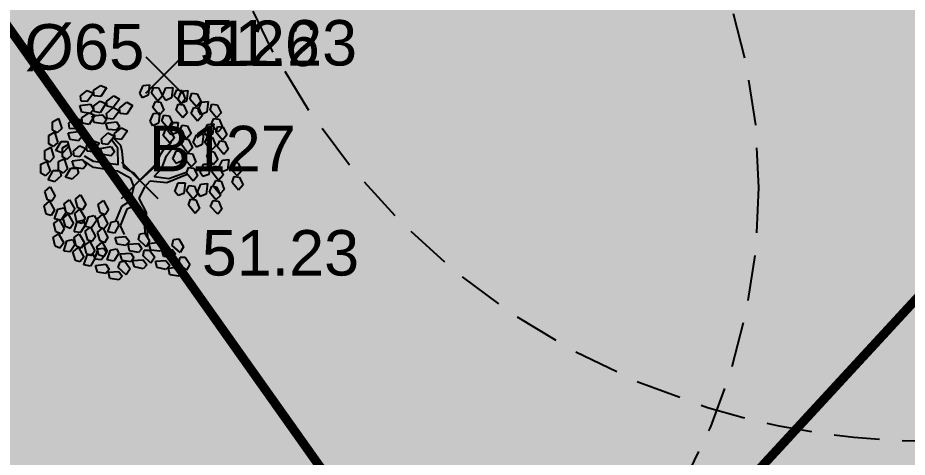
# Model space of a CAD drawing. Header units: metres. Extents: x 394605 to 1395358, y 4171135 to 6406139.
# Drawn here: x 1394450.02 to 1394459.8, y 4172468.17 to 4172473 of the extents above; entities that cross this region are included whole.
import ezdxf
from ezdxf.enums import TextEntityAlignment as Align

# ---------------------------------------------------------------- set-up
doc = ezdxf.new("R2010")
doc.units = ezdxf.units.M
doc.header["$LTSCALE"] = 2
doc.header["$PDMODE"] = 3
doc.header["$PDSIZE"] = 0.2
doc.linetypes.add('CACHE', pattern=[0.375, 0.25, -0.125])
doc.linetypes.add('CACHE2', pattern=[4.7625, 3.175, -1.5875])
doc.layers.add('C-Lot', color=7, linetype='Continuous', true_color=0xeaddbe, transparency=0.5)
for name, color, linetype in [('C-Veg', 72, 'Continuous'), ('P-Lot', 250, 'Continuous'), ('T-POINTS LEVES 2024', 7, 'Continuous'), ('T-POINTS LEVES ALTITUDES', 150, 'Continuous'), ('T-POINTS LEVES MATRICULE', 5, 'Continuous'), ('T-VEGETATION', 108, 'Continuous'), ('T-VEGETATION-TEXTE', 1, 'Continuous')]:
    doc.layers.add(name, color=color, linetype=linetype)
doc.layers.add('P-Zone exclusion supplémentaire', color=30, linetype='Continuous', transparency=0.5)
doc.styles.add('Arial', font='arial.ttf')
doc.styles.add('Arial 1.0', font='arial.ttf', dxfattribs={"width": 0.99, "height": 0.2})

# ---------------------------------------------------------------- blocks, each defined once
blk = doc.blocks.new('TCPOINT')
at = {"color": 0}
blk.add_point((0, 0), dxfattribs=at)
at = {"layer": 'T-POINTS LEVES ALTITUDES', "style": 'Arial 1.0', "width": 0.99}
blk.add_attdef('ALT', text='', height=0.3, dxfattribs=at).set_placement((0.1, -0.1), align=Align.TOP_LEFT)
at = {"layer": 'T-POINTS LEVES MATRICULE', "style": 'Arial 1.0', "width": 0.99}
blk.add_attdef('MAT', (0.1, 0.1), '', height=0.3, dxfattribs=at)
blk = doc.blocks.new('A$C4CDA1AAE')
at = {"color": 0}
for p, q in [((-0.4649, 0.6642), (-0.4138, 0.705)), ((-0.4138, 0.705), (-0.3627, 0.6846)), ((-0.3627, 0.705), (-0.3065, 0.7459)), ((-0.3576, 0.6642), (-0.3627, 0.705)), ((-0.3065, 0.7459), (-0.2606, 0.7255)), ((-0.2606, 0.7255), (-0.3065, 0.6591)), ((0, 0.6846), (0.0255, 0.7459)), ((0.0255, 0.7459), (0.0766, 0.751)), ((0.0766, 0.751), (0.0664, 0.6693)), ((0.092, 0.6846), (0.1073, 0.7306)), ((0.1073, 0.7306), (0.1482, 0.7255)), ((0.1482, 0.7255), (0.1788, 0.6642)), ((0.1788, 0.6642), (0.2044, 0.7255)), ((0.2044, 0.7255), (0.2606, 0.7306)), ((0.2606, 0.7306), (0.2503, 0.6488)), ((0.2708, 0.6642), (0.2912, 0.7101)), ((0.2912, 0.7101), (0.3321, 0.705)), ((0.3014, 0.6386), (0.327, 0.6999)), ((0.327, 0.6999), (0.3781, 0.705)), ((0.3321, 0.705), (0.3576, 0.6386)), ((0.3781, 0.705), (0.3678, 0.6233)), ((-0.4598, 0.6233), (-0.4649, 0.6642)), ((-0.3627, 0.6846), (-0.4138, 0.6182)), ((-0.3065, 0.6591), (-0.3576, 0.6642)), ((-0.2606, 0.6182), (-0.2044, 0.6642)), ((-0.1584, 0.6386), (-0.2095, 0.5722)), ((-0.2044, 0.6642), (-0.1584, 0.6386)), ((0.0204, 0.6488), (0, 0.6846)), ((0.0664, 0.6693), (0.0204, 0.6488)), ((0.143, 0.6233), (0.092, 0.6846)), ((0.1788, 0.6642), (0.143, 0.6233)), ((0.2044, 0.6284), (0.1788, 0.6642)), ((0.2503, 0.6488), (0.2044, 0.6284)), ((0.327, 0.6029), (0.2708, 0.6642)), ((0.3219, 0.6029), (0.3014, 0.6386)), ((0.3576, 0.6386), (0.327, 0.6029)), ((0.3934, 0.6386), (0.4087, 0.6846)), ((0.4445, 0.5773), (0.3934, 0.6386)), ((0.4087, 0.6846), (0.4496, 0.6795)), ((0.4496, 0.6795), (0.4802, 0.6182)), ((-0.47, 0.5875), (-0.3883, 0.5977)), ((-0.4547, 0.5364), (-0.47, 0.5875)), ((-0.4138, 0.6182), (-0.4598, 0.6233)), ((-0.3883, 0.5977), (-0.3627, 0.5569)), ((-0.3627, 0.5824), (-0.3116, 0.6233)), ((-0.3576, 0.5415), (-0.3627, 0.5824)), ((-0.3116, 0.6233), (-0.2657, 0.6029)), ((-0.2657, 0.6029), (-0.3116, 0.5313)), ((-0.2554, 0.5824), (-0.2606, 0.6182)), ((-0.2606, 0.5262), (-0.2095, 0.5722)), ((-0.2095, 0.5722), (-0.2554, 0.5824)), ((-0.2095, 0.5722), (-0.1584, 0.5467)), ((-0.1584, 0.5671), (-0.1022, 0.6131)), ((-0.1533, 0.5262), (-0.1584, 0.5671)), ((-0.1022, 0.6131), (-0.0562, 0.5875)), ((-0.0562, 0.5875), (-0.1022, 0.5211)), ((0.1022, 0.5722), (0.1226, 0.6182)), ((0.1533, 0.5109), (0.1022, 0.5722)), ((0.1226, 0.6182), (0.1635, 0.6131)), ((0.1635, 0.6131), (0.189, 0.5518)), ((0.2861, 0.5518), (0.3014, 0.5977)), ((0.3014, 0.5977), (0.3423, 0.5926)), ((0.3678, 0.6233), (0.3219, 0.6029)), ((0.3423, 0.5926), (0.373, 0.5313)), ((0.4036, 0.5262), (0.424, 0.5722)), ((0.424, 0.5722), (0.4649, 0.5671)), ((0.4802, 0.6182), (0.4445, 0.5773)), ((0.4598, 0.5518), (0.4853, 0.6131)), ((0.4649, 0.5671), (0.4905, 0.5058)), ((0.4853, 0.6131), (0.5364, 0.6182)), ((0.5364, 0.6182), (0.5262, 0.5364)), ((0.5518, 0.5518), (0.5671, 0.5977)), ((0.5671, 0.5977), (0.608, 0.5926)), ((0.608, 0.5926), (0.6386, 0.5313)), ((-0.5569, 0.4496), (-0.5058, 0.4905)), ((-0.5058, 0.4905), (-0.4547, 0.47)), ((-0.3883, 0.5262), (-0.4547, 0.5364)), ((-0.4547, 0.4905), (-0.3985, 0.5313)), ((-0.4496, 0.4496), (-0.4547, 0.4905)), ((-0.3985, 0.5313), (-0.3525, 0.5109)), ((-0.3525, 0.5109), (-0.3985, 0.4394)), ((-0.3627, 0.5569), (-0.3883, 0.5262)), ((-0.373, 0.5058), (-0.2912, 0.516)), ((-0.3576, 0.4547), (-0.373, 0.5058)), ((-0.3116, 0.5313), (-0.3576, 0.5415)), ((-0.2912, 0.516), (-0.2606, 0.4751)), ((-0.2554, 0.4853), (-0.2606, 0.5262)), ((-0.1584, 0.5467), (-0.2095, 0.4802)), ((-0.1022, 0.5211), (-0.1533, 0.5262)), ((0.0817, 0.4649), (0.1073, 0.5262)), ((0.1073, 0.5262), (0.1584, 0.5313)), ((0.1584, 0.5313), (0.1482, 0.4496)), ((0.189, 0.5518), (0.1533, 0.5109)), ((0.1737, 0.4649), (0.189, 0.5109)), ((0.189, 0.5109), (0.2299, 0.5058)), ((0.2299, 0.5058), (0.2606, 0.4445)), ((0.3372, 0.4905), (0.2861, 0.5518)), ((0.373, 0.5313), (0.3372, 0.4905)), ((0.4547, 0.4649), (0.4036, 0.5262)), ((0.4905, 0.5058), (0.4547, 0.4649)), ((0.4802, 0.516), (0.4598, 0.5518)), ((0.5262, 0.5364), (0.4802, 0.516)), ((0.6029, 0.4905), (0.5518, 0.5518)), ((0.6386, 0.5313), (0.6029, 0.4905)), ((-0.6846, 0.4598), (-0.6386, 0.4853)), ((-0.6846, 0.3934), (-0.6846, 0.4598)), ((-0.6386, 0.4853), (-0.6131, 0.4087)), ((-0.5518, 0.4087), (-0.5569, 0.4496)), ((-0.4547, 0.47), (-0.5058, 0.4036)), ((-0.3985, 0.4394), (-0.4496, 0.4496)), ((-0.2861, 0.4445), (-0.3576, 0.4547)), ((-0.2606, 0.4751), (-0.2861, 0.4445)), ((-0.2657, 0.4496), (-0.1839, 0.4598)), ((-0.2503, 0.3985), (-0.2657, 0.4496)), ((-0.2095, 0.4802), (-0.2554, 0.4853)), ((-0.1839, 0.4598), (-0.1584, 0.424)), ((-0.1584, 0.424), (-0.1839, 0.3934)), ((0.1022, 0.4291), (0.0817, 0.4649)), ((0.1482, 0.4496), (0.1022, 0.4291)), ((0.2248, 0.4036), (0.1737, 0.4649)), ((0.2197, 0.3883), (0.2503, 0.4547)), ((0.2606, 0.4445), (0.2248, 0.4036)), ((0.2503, 0.4547), (0.3014, 0.4547)), ((0.3014, 0.4547), (0.2912, 0.373)), ((0.3168, 0.3934), (0.3321, 0.4343)), ((0.3321, 0.4343), (0.373, 0.4291)), ((0.373, 0.4291), (0.4036, 0.3678)), ((0.5058, 0.3781), (0.5313, 0.4394)), ((0.5313, 0.4394), (0.5824, 0.4445)), ((0.562, 0.4394), (0.5824, 0.4853)), ((0.6131, 0.3781), (0.562, 0.4394)), ((0.5824, 0.4445), (0.5722, 0.3627)), ((0.5824, 0.4853), (0.6233, 0.4802)), ((0.5977, 0.3781), (0.6131, 0.424)), ((0.6131, 0.424), (0.6539, 0.4189)), ((0.6233, 0.4802), (0.6488, 0.4189)), ((-0.7153, 0.3525), (-0.6693, 0.3781)), ((-0.7153, 0.2861), (-0.7153, 0.3525)), ((-0.6488, 0.373), (-0.6846, 0.3934)), ((-0.6693, 0.3781), (-0.6437, 0.2963)), ((-0.6131, 0.4087), (-0.6488, 0.373)), ((-0.562, 0.373), (-0.4802, 0.3832)), ((-0.5467, 0.3219), (-0.562, 0.373)), ((-0.5058, 0.4036), (-0.5518, 0.4087)), ((-0.4802, 0.3832), (-0.4547, 0.3423)), ((-0.3014, 0.327), (-0.2503, 0.373)), ((-0.1839, 0.3934), (-0.2503, 0.3985)), ((-0.2503, 0.373), (-0.1992, 0.3474)), ((-0.1992, 0.3678), (-0.1431, 0.4138)), ((-0.1941, 0.327), (-0.1992, 0.3678)), ((-0.1431, 0.4138), (-0.0971, 0.3883)), ((-0.0971, 0.3883), (-0.1431, 0.3219)), ((0.1839, 0.3525), (0.2044, 0.3985)), ((0.235, 0.2912), (0.1839, 0.3525)), ((0.2044, 0.3985), (0.2401, 0.3934)), ((0.2452, 0.3576), (0.2197, 0.3883)), ((0.2401, 0.3934), (0.2708, 0.3321)), ((0.2912, 0.373), (0.2452, 0.3576)), ((0.3678, 0.327), (0.3168, 0.3934)), ((0.4036, 0.3678), (0.3678, 0.327)), ((0.4189, 0.2963), (0.4445, 0.3576)), ((0.4445, 0.3576), (0.5007, 0.3627)), ((0.5007, 0.3627), (0.4905, 0.281)), ((0.5262, 0.3474), (0.5058, 0.3781)), ((0.5722, 0.3627), (0.5262, 0.3474)), ((0.6488, 0.3168), (0.5977, 0.3781)), ((0.6488, 0.4189), (0.6131, 0.3781)), ((0.6846, 0.3576), (0.6488, 0.3168)), ((0.6539, 0.4189), (0.6846, 0.3576)), ((-0.6795, 0.2657), (-0.7153, 0.2861)), ((-0.6437, 0.2963), (-0.6795, 0.2657)), ((-0.6591, 0.235), (-0.6182, 0.3065)), ((-0.6182, 0.3065), (-0.5671, 0.3065)), ((-0.608, 0.2554), (-0.562, 0.281)), ((-0.5671, 0.3065), (-0.5569, 0.2657)), ((-0.562, 0.281), (-0.5364, 0.1992)), ((-0.4802, 0.3116), (-0.5467, 0.3219)), ((-0.4547, 0.3423), (-0.4802, 0.3116)), ((-0.4189, 0.2708), (-0.3627, 0.3116)), ((-0.3168, 0.2912), (-0.3678, 0.2248)), ((-0.3627, 0.3116), (-0.3168, 0.2912)), ((-0.2963, 0.2861), (-0.3014, 0.327)), ((-0.2503, 0.281), (-0.2963, 0.2861)), ((-0.1992, 0.3474), (-0.2503, 0.281)), ((-0.1722, 0.253), (-0.2211, 0.319)), ((-0.1478, 0.2747), (-0.2095, 0.334)), ((-0.1431, 0.3219), (-0.1941, 0.327)), ((0.1992, 0.2606), (0.2401, 0.2861)), ((0.2708, 0.3321), (0.235, 0.2912)), ((0.2401, 0.2861), (0.246, 0.3038)), ((0.2657, 0.2657), (0.3321, 0.2861)), ((0.327, 0.281), (0.3474, 0.327)), ((0.3781, 0.2146), (0.327, 0.281)), ((0.3474, 0.327), (0.3832, 0.3219)), ((0.3832, 0.3219), (0.4138, 0.2554)), ((0.4445, 0.2606), (0.4189, 0.2963)), ((0.4905, 0.281), (0.4445, 0.2606)), ((0.5109, 0.2963), (0.5313, 0.3423)), ((0.562, 0.235), (0.5109, 0.2963)), ((0.5313, 0.3423), (0.5722, 0.3372)), ((0.5722, 0.3372), (0.5977, 0.2708)), ((0.608, 0.2657), (0.6284, 0.3116)), ((0.6284, 0.3116), (0.6693, 0.3065)), ((0.6693, 0.3065), (0.6948, 0.2452)), ((-0.7459, 0.235), (-0.6999, 0.2606)), ((-0.7459, 0.1635), (-0.7459, 0.235)), ((-0.6999, 0.2606), (-0.6744, 0.1788)), ((-0.608, 0.2146), (-0.6591, 0.235)), ((-0.5569, 0.2657), (-0.608, 0.2146)), ((-0.608, 0.1839), (-0.608, 0.2554)), ((-0.5211, 0.2299), (-0.47, 0.2708)), ((-0.516, 0.189), (-0.5211, 0.2299)), ((-0.47, 0.2708), (-0.424, 0.2503)), ((-0.424, 0.2503), (-0.47, 0.1839)), ((-0.4138, 0.2299), (-0.4189, 0.2708)), ((-0.3678, 0.2248), (-0.4138, 0.2299)), ((-0.3116, 0.2503), (-0.2248, 0.2657)), ((-0.2912, 0.2044), (-0.3116, 0.2503)), ((-0.2248, 0.2657), (-0.1992, 0.2248)), ((-0.1992, 0.2248), (-0.2248, 0.1941)), ((-0.1686, 0.1226), (-0.1722, 0.253)), ((-0.137, 0.226), (-0.1478, 0.2747)), ((-0.1245, 0.0987), (-0.137, 0.226)), ((0.1635, 0.2044), (0.1992, 0.2606)), ((0.2095, 0.1941), (0.2657, 0.2657)), ((0.2606, 0.1686), (0.2861, 0.2299)), ((0.2861, 0.2299), (0.3423, 0.235)), ((0.3423, 0.235), (0.3321, 0.1533)), ((0.3525, 0.1686), (0.373, 0.2146)), ((0.373, 0.2146), (0.4138, 0.2095)), ((0.4138, 0.2554), (0.3781, 0.2146)), ((0.5262, 0.1839), (0.5415, 0.2299)), ((0.5415, 0.2299), (0.5824, 0.2248)), ((0.5977, 0.2708), (0.562, 0.235)), ((0.5824, 0.2248), (0.6131, 0.1635)), ((0.6591, 0.2044), (0.608, 0.2657)), ((0.6948, 0.2452), (0.6591, 0.2044)), ((-0.7766, 0.1277), (-0.7306, 0.1482)), ((-0.7101, 0.143), (-0.7459, 0.1635)), ((-0.7306, 0.1482), (-0.705, 0.0715)), ((-0.6744, 0.1788), (-0.7101, 0.143)), ((-0.6386, 0.1482), (-0.5926, 0.1686)), ((-0.6386, 0.0766), (-0.6386, 0.1482)), ((-0.5722, 0.1635), (-0.608, 0.1839)), ((-0.5926, 0.1686), (-0.5671, 0.092)), ((-0.5364, 0.1992), (-0.5722, 0.1635)), ((-0.5313, 0.1533), (-0.4496, 0.1635)), ((-0.516, 0.1022), (-0.5313, 0.1533)), ((-0.47, 0.1839), (-0.516, 0.189)), ((-0.4496, 0.1635), (-0.4189, 0.1226)), ((-0.3627, 0.1022), (-0.4394, 0.1533)), ((-0.3627, 0.1482), (-0.4343, 0.189)), ((-0.1686, 0.1226), (-0.3627, 0.1482)), ((-0.2248, 0.1941), (-0.2912, 0.2044)), ((0.1277, 0.1175), (0.1635, 0.2044)), ((0.1737, 0.0971), (0.2095, 0.1941)), ((0.2861, 0.1328), (0.2606, 0.1686)), ((0.3321, 0.1533), (0.2861, 0.1328)), ((0.4036, 0.1073), (0.3525, 0.1686)), ((0.4394, 0.143), (0.4036, 0.1073)), ((0.4138, 0.2095), (0.4394, 0.143)), ((0.5773, 0.1226), (0.5262, 0.1839)), ((0.6131, 0.1635), (0.5773, 0.1226)), ((0.6182, 0.0971), (0.6488, 0.1584)), ((0.6488, 0.1584), (0.6999, 0.1635)), ((0.6999, 0.1635), (0.6897, 0.0817)), ((0.7101, 0.0971), (0.7306, 0.143)), ((0.7306, 0.143), (0.7714, 0.1379)), ((-0.7766, 0.0562), (-0.7766, 0.1277)), ((-0.705, 0.0715), (-0.7408, 0.0358)), ((-0.7204, 0.0051), (-0.6795, 0.0766)), ((-0.6795, 0.0766), (-0.6284, 0.0766)), ((-0.6029, 0.0562), (-0.6386, 0.0766)), ((-0.6284, 0.0766), (-0.6182, 0.0358)), ((-0.5671, 0.092), (-0.6029, 0.0562)), ((-0.5824, 0.0255), (-0.5415, 0.0971)), ((-0.5415, 0.0971), (-0.4905, 0.0971)), ((-0.4445, 0.092), (-0.516, 0.1022)), ((-0.4905, 0.0971), (-0.4802, 0.0562)), ((-0.4189, 0.1226), (-0.4445, 0.092)), ((-0.1737, 0.0715), (-0.3627, 0.1022)), ((-0.0715, 0.0153), (-0.1737, 0.0715)), ((-0.046, 0.0562), (-0.1245, 0.0987)), ((0, 0), (0.1277, 0.1175)), ((0.1124, 0.0307), (0.1737, 0.0971)), ((0.3678, 0.0562), (0.3832, 0.1022)), ((0.3832, 0.1022), (0.424, 0.0971)), ((0.424, 0.0971), (0.4547, 0.0358)), ((0.4751, 0.0613), (0.5007, 0.1277)), ((0.5007, 0.1277), (0.5518, 0.1277)), ((0.5518, 0.1277), (0.5415, 0.046)), ((0.5671, 0.0664), (0.5824, 0.1124)), ((0.5824, 0.1124), (0.6233, 0.1073)), ((0.6437, 0.0664), (0.6182, 0.0971)), ((0.6233, 0.1073), (0.6539, 0.0409)), ((0.6897, 0.0817), (0.6437, 0.0664)), ((0.7663, 0.0358), (0.7101, 0.0971)), ((0.8021, 0.0766), (0.7663, 0.0358)), ((0.7714, 0.1379), (0.8021, 0.0766)), ((-0.7408, 0.0358), (-0.7766, 0.0562)), ((-0.6693, -0.0102), (-0.7204, 0.0051)), ((-0.6182, 0.0358), (-0.6693, -0.0102)), ((-0.5313, 0.0102), (-0.5824, 0.0255)), ((-0.4802, 0.0562), (-0.5313, 0.0102)), ((-0.046, -0.046), (-0.0715, 0.0153)), ((0, 0), (-0.046, 0.0562)), ((0.1124, 0.0307), (0.228, 0.0152)), ((0.2118, -0.0172), (0.3734, 0.0495)), ((0.228, 0.0152), (0.3714, 0.0669)), ((0.4189, -0.0051), (0.3678, 0.0562)), ((0.4547, 0.0358), (0.4189, -0.0051)), ((0.4956, 0.0307), (0.4751, 0.0613)), ((0.5415, 0.046), (0.4956, 0.0307)), ((0.6182, 0), (0.5671, 0.0664)), ((0.5773, -0.046), (0.5977, 0)), ((0.5977, 0), (0.6386, -0.0051)), ((0.6539, 0.0409), (0.6182, 0)), ((0.7255, -0.0153), (0.7408, 0.0307)), ((0.7408, 0.0307), (0.7817, 0.0255)), ((0.7817, 0.0255), (0.8123, -0.0358)), ((-0.7459, -0.0869), (-0.705, -0.0511)), ((-0.705, -0.0511), (-0.6642, -0.1226)), ((-0.046, -0.046), (-0.0766, -0.1635)), ((0.0358, -0.0562), (-0.007, -0.1417)), ((0.0358, -0.0562), (0.0828, -0.0029)), ((0.0828, -0.0029), (0.2118, -0.0172)), ((0.2759, -0.0869), (0.3014, -0.0204)), ((0.3014, -0.0204), (0.3576, -0.0204)), ((0.3576, -0.0204), (0.3474, -0.1022)), ((0.3678, -0.0817), (0.3883, -0.0409)), ((0.3883, -0.0409), (0.4291, -0.046)), ((0.4291, -0.046), (0.4547, -0.1073)), ((0.4547, -0.092), (0.4802, -0.0307)), ((0.4802, -0.0307), (0.5313, -0.0255)), ((0.5313, -0.0255), (0.5211, -0.1073)), ((0.5467, -0.092), (0.5671, -0.046)), ((0.5671, -0.046), (0.6029, -0.0511)), ((0.6284, -0.1073), (0.5773, -0.046)), ((0.6029, -0.0511), (0.6335, -0.1175)), ((0.6386, -0.0051), (0.6642, -0.0715)), ((0.7766, -0.0766), (0.7255, -0.0153)), ((0.8123, -0.0358), (0.7766, -0.0766)), ((-0.7255, -0.1533), (-0.7459, -0.0869)), ((-0.6642, -0.1226), (-0.6897, -0.1635)), ((-0.5058, -0.1482), (-0.4649, -0.1124)), ((-0.4649, -0.1124), (-0.424, -0.189)), ((0.3014, -0.1175), (0.2759, -0.0869)), ((0.3474, -0.1022), (0.3014, -0.1175)), ((0.4189, -0.1482), (0.3678, -0.0817)), ((0.4547, -0.1073), (0.4189, -0.1482)), ((0.4751, -0.1277), (0.4547, -0.092)), ((0.5211, -0.1073), (0.4751, -0.1277)), ((0.5977, -0.1533), (0.5467, -0.092)), ((0.6335, -0.1175), (0.5977, -0.1533)), ((0.6642, -0.0715), (0.6284, -0.1073)), ((-0.751, -0.1992), (-0.7101, -0.1635)), ((-0.7357, -0.2657), (-0.751, -0.1992)), ((-0.6897, -0.1635), (-0.7255, -0.1533)), ((-0.7101, -0.1635), (-0.6693, -0.235)), ((-0.5926, -0.1839), (-0.5518, -0.1533)), ((-0.5773, -0.2554), (-0.5926, -0.1839)), ((-0.5518, -0.1533), (-0.5109, -0.2248)), ((-0.4853, -0.2146), (-0.5058, -0.1482)), ((-0.424, -0.189), (-0.4496, -0.2299)), ((-0.327, -0.189), (-0.2861, -0.1584)), ((-0.3116, -0.2554), (-0.327, -0.189)), ((-0.2861, -0.1584), (-0.2452, -0.2299)), ((-0.1431, -0.2044), (-0.1918, -0.3196)), ((-0.0766, -0.1635), (-0.1431, -0.2044)), ((-0.0358, -0.1992), (-0.1022, -0.2248)), ((-0.0358, -0.1992), (0.0333, -0.2874)), ((-0.007, -0.1417), (0.0495, -0.2523)), ((0.3832, -0.1941), (0.3985, -0.1482)), ((0.4343, -0.2606), (0.3832, -0.1941)), ((0.3985, -0.1482), (0.4394, -0.1533)), ((0.4394, -0.1533), (0.47, -0.2197)), ((0.5569, -0.2044), (0.5773, -0.1584)), ((0.6131, -0.2657), (0.5569, -0.2044)), ((0.5773, -0.1584), (0.6182, -0.1635)), ((0.6182, -0.1635), (0.6437, -0.2248)), ((-0.6948, -0.2759), (-0.7357, -0.2657)), ((-0.6693, -0.235), (-0.6948, -0.2759)), ((-0.6693, -0.3014), (-0.6437, -0.2248)), ((-0.6437, -0.2248), (-0.5977, -0.2146)), ((-0.5773, -0.2503), (-0.6182, -0.3116)), ((-0.6029, -0.2963), (-0.562, -0.2657)), ((-0.5977, -0.2146), (-0.5773, -0.2503)), ((-0.5364, -0.2657), (-0.5773, -0.2554)), ((-0.562, -0.2657), (-0.5211, -0.3372)), ((-0.5109, -0.2248), (-0.5364, -0.2657)), ((-0.5109, -0.2606), (-0.47, -0.2248)), ((-0.4956, -0.327), (-0.5109, -0.2606)), ((-0.4496, -0.2299), (-0.4853, -0.2146)), ((-0.47, -0.2248), (-0.4292, -0.2963)), ((-0.4036, -0.2861), (-0.3576, -0.2759)), ((-0.3576, -0.2759), (-0.3372, -0.3116)), ((-0.3321, -0.3014), (-0.2912, -0.2657)), ((-0.2708, -0.2708), (-0.3116, -0.2554)), ((-0.2912, -0.2657), (-0.2503, -0.3423)), ((-0.2452, -0.2299), (-0.2708, -0.2708)), ((-0.1022, -0.2248), (-0.1533, -0.3576)), ((0.0495, -0.2523), (0.0619, -0.4499)), ((0.47, -0.2197), (0.4343, -0.2606)), ((0.6437, -0.2248), (0.6131, -0.2657)), ((-0.6744, -0.3372), (-0.6335, -0.3065)), ((-0.6591, -0.4036), (-0.6744, -0.3372)), ((-0.6182, -0.3116), (-0.6693, -0.3014)), ((-0.6335, -0.3065), (-0.5926, -0.3781)), ((-0.5824, -0.3627), (-0.6029, -0.2963)), ((-0.5211, -0.3372), (-0.5467, -0.3781)), ((-0.516, -0.4036), (-0.4905, -0.3219)), ((-0.4547, -0.3372), (-0.4956, -0.327)), ((-0.4905, -0.3219), (-0.4445, -0.3116)), ((-0.4292, -0.2963), (-0.4547, -0.3372)), ((-0.4445, -0.3116), (-0.4292, -0.3525)), ((-0.4292, -0.3627), (-0.4036, -0.2861)), ((-0.3372, -0.3116), (-0.3781, -0.373)), ((-0.3168, -0.3678), (-0.3321, -0.3014)), ((-0.2503, -0.3423), (-0.281, -0.3832)), ((-0.2503, -0.4036), (-0.2248, -0.327)), ((-0.2248, -0.327), (-0.1788, -0.3168)), ((-0.1788, -0.3168), (-0.1635, -0.3525)), ((0.0333, -0.2874), (0.0409, -0.4138)), ((-0.6795, -0.4496), (-0.6386, -0.4189)), ((-0.6182, -0.4189), (-0.6591, -0.4036)), ((-0.6386, -0.4189), (-0.5977, -0.4905)), ((-0.5926, -0.3781), (-0.6182, -0.4189)), ((-0.5467, -0.3781), (-0.5824, -0.3627)), ((-0.4649, -0.4087), (-0.516, -0.4036)), ((-0.516, -0.4496), (-0.4751, -0.4189)), ((-0.4751, -0.4189), (-0.4343, -0.4905)), ((-0.4292, -0.3525), (-0.4649, -0.4087)), ((-0.3781, -0.373), (-0.4292, -0.3627)), ((-0.4292, -0.3985), (-0.3883, -0.3678)), ((-0.4087, -0.47), (-0.4292, -0.3985)), ((-0.3883, -0.3678), (-0.3474, -0.4394)), ((-0.3321, -0.4087), (-0.2912, -0.373)), ((-0.3116, -0.4751), (-0.3321, -0.4087)), ((-0.281, -0.3832), (-0.3168, -0.3678)), ((-0.2912, -0.373), (-0.2503, -0.4496)), ((-0.1992, -0.4138), (-0.2503, -0.4036)), ((-0.1635, -0.3525), (-0.1992, -0.4138)), ((-0.1533, -0.3576), (-0.1226, -0.424)), ((-0.0102, -0.4649), (0, -0.4189)), ((0, -0.4189), (0.0409, -0.4138)), ((0.0409, -0.4138), (0.0766, -0.4751)), ((-0.6642, -0.516), (-0.6795, -0.4496)), ((-0.5977, -0.5569), (-0.5722, -0.4751)), ((-0.5722, -0.4751), (-0.5262, -0.4649)), ((-0.5262, -0.4649), (-0.5109, -0.5058)), ((-0.5007, -0.516), (-0.516, -0.4496)), ((-0.4343, -0.5109), (-0.3934, -0.4802)), ((-0.373, -0.4802), (-0.4087, -0.47)), ((-0.3934, -0.4802), (-0.3525, -0.5518)), ((-0.3474, -0.4394), (-0.373, -0.4802)), ((-0.3372, -0.5211), (-0.2963, -0.4853)), ((-0.2759, -0.4905), (-0.3116, -0.4751)), ((-0.2963, -0.4853), (-0.2554, -0.5569)), ((-0.2503, -0.4496), (-0.2759, -0.4905)), ((-0.1941, -0.4496), (-0.1124, -0.4394)), ((-0.1788, -0.5007), (-0.1941, -0.4496)), ((-0.1124, -0.4394), (-0.0817, -0.4802)), ((-0.0817, -0.4802), (-0.1124, -0.5109)), ((0.0511, -0.5211), (-0.0102, -0.4649)), ((0.0766, -0.4751), (0.0511, -0.5211)), ((0.0715, -0.4956), (0.1584, -0.4853)), ((0.1584, -0.4853), (0.1839, -0.5262)), ((0.2554, -0.5109), (0.2657, -0.4649)), ((0.2657, -0.4649), (0.3065, -0.4598)), ((0.3065, -0.4598), (0.3423, -0.5211)), ((-0.6284, -0.5313), (-0.6642, -0.516)), ((-0.5977, -0.4905), (-0.6284, -0.5313)), ((-0.5467, -0.562), (-0.5977, -0.5569)), ((-0.5109, -0.5058), (-0.5467, -0.562)), ((-0.5262, -0.562), (-0.4802, -0.5262)), ((-0.4598, -0.5313), (-0.5007, -0.516)), ((-0.4802, -0.5262), (-0.4394, -0.6029)), ((-0.4343, -0.4905), (-0.4598, -0.5313)), ((-0.4189, -0.5773), (-0.4343, -0.5109)), ((-0.3525, -0.5518), (-0.3781, -0.5926)), ((-0.3525, -0.6182), (-0.327, -0.5364)), ((-0.3219, -0.5875), (-0.3372, -0.5211)), ((-0.327, -0.5364), (-0.281, -0.5313)), ((-0.281, -0.5313), (-0.2606, -0.5671)), ((-0.2554, -0.5569), (-0.281, -0.5977)), ((-0.2554, -0.6233), (-0.2299, -0.5467)), ((-0.2299, -0.5467), (-0.1839, -0.5364)), ((-0.1839, -0.5364), (-0.1635, -0.5722)), ((-0.1124, -0.5109), (-0.1788, -0.5007)), ((-0.092, -0.5007), (-0.0102, -0.4956)), ((-0.0817, -0.5518), (-0.092, -0.5007)), ((-0.0102, -0.5671), (-0.0817, -0.5518)), ((-0.0102, -0.4956), (0.0153, -0.5364)), ((0.0153, -0.5364), (-0.0102, -0.5671)), ((0.0255, -0.5926), (0.0358, -0.5467)), ((0.0358, -0.5467), (0.0766, -0.5467)), ((0.0869, -0.5467), (0.0715, -0.4956)), ((0.0766, -0.5467), (0.1175, -0.6029)), ((0.1584, -0.5569), (0.0869, -0.5467)), ((0.1839, -0.5262), (0.1584, -0.5569)), ((0.1737, -0.5467), (0.2554, -0.5415)), ((0.189, -0.5977), (0.1737, -0.5467)), ((0.3168, -0.5671), (0.2554, -0.5109)), ((0.2554, -0.5415), (0.281, -0.5773)), ((0.3423, -0.5211), (0.3168, -0.5671)), ((-0.5058, -0.6284), (-0.5262, -0.562)), ((-0.47, -0.6386), (-0.5058, -0.6284)), ((-0.4394, -0.6029), (-0.47, -0.6386)), ((-0.4394, -0.6642), (-0.4138, -0.5875)), ((-0.3781, -0.5926), (-0.4189, -0.5773)), ((-0.4138, -0.5875), (-0.3678, -0.5773)), ((-0.3525, -0.6131), (-0.3883, -0.6744)), ((-0.3678, -0.5773), (-0.3525, -0.6131)), ((-0.3014, -0.6233), (-0.3525, -0.6182)), ((-0.281, -0.5977), (-0.3219, -0.5875)), ((-0.2606, -0.5671), (-0.3014, -0.6233)), ((-0.2044, -0.6335), (-0.2554, -0.6233)), ((-0.1635, -0.5722), (-0.2044, -0.6335)), ((-0.1533, -0.5773), (-0.0715, -0.5722)), ((-0.1379, -0.6284), (-0.1533, -0.5773)), ((-0.0715, -0.6386), (-0.1379, -0.6284)), ((-0.0715, -0.5722), (-0.046, -0.608)), ((-0.046, -0.608), (-0.0715, -0.6386)), ((-0.0562, -0.6284), (0.0255, -0.6233)), ((-0.0409, -0.6795), (-0.0562, -0.6284)), ((0.0869, -0.6488), (0.0255, -0.5926)), ((0.0255, -0.6233), (0.0562, -0.6642)), ((0.1175, -0.6029), (0.0869, -0.6488)), ((0.1226, -0.6335), (0.2044, -0.6284)), ((0.2554, -0.608), (0.189, -0.5977)), ((0.2044, -0.6284), (0.235, -0.6693)), ((0.281, -0.5773), (0.2554, -0.608)), ((0.3065, -0.6488), (0.3168, -0.6029)), ((0.3168, -0.6029), (0.3576, -0.6029)), ((0.3576, -0.6029), (0.3934, -0.6591)), ((-0.3883, -0.6744), (-0.4394, -0.6642)), ((-0.3474, -0.6693), (-0.2657, -0.6591)), ((-0.3321, -0.7204), (-0.3474, -0.6693)), ((-0.2657, -0.6591), (-0.2401, -0.6999)), ((-0.1686, -0.6846), (-0.1533, -0.6386)), ((-0.1073, -0.7408), (-0.1686, -0.6846)), ((-0.1533, -0.6386), (-0.1175, -0.6335)), ((-0.1175, -0.6335), (-0.0766, -0.6948)), ((-0.0766, -0.6948), (-0.1073, -0.7408)), ((0.0255, -0.6948), (-0.0409, -0.6795)), ((0.0562, -0.6642), (0.0255, -0.6948)), ((0.1379, -0.6846), (0.1226, -0.6335)), ((0.2044, -0.6999), (0.1379, -0.6846)), ((0.235, -0.6693), (0.2044, -0.6999)), ((0.2248, -0.6897), (0.3065, -0.6795)), ((0.235, -0.7408), (0.2248, -0.6897)), ((0.3678, -0.705), (0.3065, -0.6488)), ((0.3065, -0.6795), (0.3321, -0.7204)), ((0.3934, -0.6591), (0.3678, -0.705)), ((-0.2657, -0.7306), (-0.3321, -0.7204)), ((-0.2401, -0.6999), (-0.2657, -0.7306)), ((-0.2452, -0.7204), (-0.1635, -0.7153)), ((-0.235, -0.7714), (-0.2452, -0.7204)), ((-0.1635, -0.7153), (-0.1379, -0.751)), ((-0.1379, -0.751), (-0.1635, -0.7817)), ((0.3065, -0.751), (0.235, -0.7408)), ((0.3321, -0.7204), (0.3065, -0.751)), ((-0.1635, -0.7817), (-0.235, -0.7714))]:
    blk.add_line(p, q, dxfattribs=at)

msp = doc.modelspace()

# ---------------------------------------------------------------- hatches: boundary and pattern name
at = {"layer": 'C-Lot', "transparency": 33554585}
h = msp.add_hatch(color=256, dxfattribs=at)
h.dxf.hatch_style = 1
h.paths.add_polyline_path([(1394255.0443, 4172384.856), (1394269.5402, 4172387.5296), (1394274.7043, 4172388.5253), (1394279.7416, 4172361.6947), (1394260.0732, 4172358.067)])
h.paths.add_polyline_path([(1394274.7048, 4172388.5254), (1394294.3661, 4172392.1903), (1394299.4097, 4172365.3245), (1394279.7416, 4172361.6947)])
edge = h.paths.add_edge_path()
edge.add_line((1394156.544, 4172405.093), (1394176.3385, 4172408.7406))
edge.add_line((1394176.3385, 4172408.7406), (1394181.3918, 4172381.3039))
edge.add_line((1394181.3918, 4172381.3039), (1394167.2169, 4172378.6617))
edge.add_arc((1394165.1668, 4172387.9931), 9.554, 246.07649, 282.39082, ccw=False)
edge.add_line((1394161.2925, 4172379.26), (1394156.544, 4172405.093))
h.paths.add_polyline_path([(1394176.3385, 4172408.7406), (1394196.0614, 4172412.3749), (1394201.1072, 4172384.9789), (1394181.3918, 4172381.3039)])
h.paths.add_polyline_path([(1394196.0614, 4172412.3749), (1394215.8188, 4172416.0156), (1394220.8571, 4172388.6603), (1394201.1072, 4172384.9789)])
h.paths.add_polyline_path([(1394176.3555, 4172370.1927), (1394196.0169, 4172373.8578), (1394201.0648, 4172347.2025), (1394181.4, 4172343.5564)])
h.paths.add_polyline_path([(1394176.4322, 4172370.2072), (1394181.3998, 4172343.5564), (1394161.7266, 4172339.9537), (1394156.694, 4172366.528)])
h.paths.add_polyline_path([(1394156.694, 4172366.528), (1394161.7267, 4172339.9532), (1394128.3795, 4172333.7773), (1394138.9432, 4172363.2192)])
h.paths.add_polyline_path([(1394146.1491, 4172383.4148), (1394148.6089, 4172370.107), (1394134.2044, 4172367.4238), (1394135.121, 4172362.5065), (1394109.9874, 4172357.8218), (1394114.3543, 4172377.436)])
h.paths.add_polyline_path([(1394138.9432, 4172363.2192), (1394128.3795, 4172333.7773), (1394105.4021, 4172337.2659), (1394109.9874, 4172357.8218)])
edge = h.paths.add_edge_path()
edge.add_arc((1394136.3111, 4172392.7114), 8, 10.43584, 72.39288, ccw=False)
edge.add_line((1394144.1787, 4172394.1604), (1394146.1491, 4172383.4148))
edge.add_line((1394146.1491, 4172383.4148), (1394114.3543, 4172377.436))
edge.add_line((1394114.3543, 4172377.436), (1394119.7733, 4172401.7756))
edge.add_arc((1394123.6777, 4172400.9063), 4, 72.13497, 167.44832, ccw=False)
edge.add_line((1394124.9048, 4172404.7134), (1394138.731, 4172400.3366))
h.paths.add_polyline_path([(1394298.4007, 4172508.4348), (1394272.9439, 4172492.7718), (1394267.5755, 4172519.9599), (1394271.5562, 4172521.2749), (1394274.662, 4172522.8898), (1394285.4303, 4172529.5153)])
edge = h.paths.add_edge_path()
edge.add_line((1394464.9552, 4172580.3052), (1394476.3372, 4172562.6306))
edge.add_line((1394476.3372, 4172562.6306), (1394455.541, 4172548.8708))
edge.add_line((1394455.541, 4172548.8708), (1394437.652, 4172576.759))
edge.add_line((1394437.652, 4172576.759), (1394444.3014, 4172574.8361))
edge.add_arc((1394449.3117, 4172595.2945), 21.063, 256.2391, 301.83065)
edge.add_line((1394460.4205, 4172577.3992), (1394464.9552, 4172580.3052))
edge = h.paths.add_edge_path()
edge.add_line((1394429.4074, 4172579.1432), (1394437.6459, 4172576.7607))
edge.add_line((1394437.6459, 4172576.7607), (1394455.5671, 4172548.8301))
edge.add_line((1394455.5671, 4172548.8301), (1394447.5382, 4172543.4955))
edge.add_line((1394447.5382, 4172543.4955), (1394420.3371, 4172552.7328))
edge.add_line((1394420.3371, 4172552.7328), (1394426.9738, 4172575.683))
edge.add_arc((1394433.218, 4172573.8773), 6.5, 125.89128, 163.87115, ccw=False)
edge = h.paths.add_edge_path()
edge.add_line((1394420.3371, 4172552.7328), (1394447.5382, 4172543.4955))
edge.add_line((1394447.5382, 4172543.4955), (1394450.6429, 4172538.8228))
edge.add_line((1394450.6429, 4172538.8228), (1394426.8303, 4172523.0011))
edge.add_line((1394426.8303, 4172523.0011), (1394418.7543, 4172534.4341))
edge.add_arc((1394426.518, 4172539.9091), 9.5, 163.87115, 215.19209, ccw=False)
edge.add_line((1394417.3919, 4172542.5482), (1394420.3371, 4172552.7328))
h.paths.add_polyline_path([(1394426.8303, 4172523.0011), (1394450.6429, 4172538.8228), (1394459.6412, 4172525.2798), (1394440.3588, 4172503.7988)])
h.paths.add_polyline_path([(1394215.8188, 4172416.0156), (1394235.5904, 4172419.662), (1394240.6214, 4172392.3462), (1394220.8571, 4172388.6603)])
h.paths.add_polyline_path([(1394235.5904, 4172419.662), (1394255.3954, 4172423.32), (1394260.4204, 4172396.0368), (1394240.6214, 4172392.3462)])
edge = h.paths.add_edge_path()
edge.add_line((1394271.6515, 4172398.1285), (1394260.4204, 4172396.0368))
edge.add_line((1394260.4204, 4172396.0368), (1394255.3954, 4172423.32))
edge.add_line((1394255.3954, 4172423.32), (1394266.5677, 4172425.3835))
edge.add_line((1394266.5677, 4172425.3835), (1394275.702, 4172427.1809))
edge.add_line((1394275.702, 4172427.1809), (1394279.142, 4172409.7592))
edge.add_arc((1394269.9007, 4172407.4834), 9.5173, -79.40004, 13.83454, ccw=False)
h.paths.add_polyline_path([(1394482.557, 4172501.2623), (1394474.8042, 4172512.2314), (1394495.3498, 4172535.1197), (1394506.9988, 4172518.5951)])
h.paths.add_polyline_path([(1394492.2828, 4172487.5319), (1394482.557, 4172501.2623), (1394506.9988, 4172518.5951), (1394516.7319, 4172504.8699)])
h.paths.add_polyline_path([(1394526.4581, 4172491.1546), (1394502.0031, 4172473.8124), (1394492.2828, 4172487.5319), (1394516.7319, 4172504.8699)])
h.paths.add_polyline_path([(1394521.1104, 4172459.736), (1394507.9958, 4172465.3272), (1394501.9953, 4172473.8068), (1394526.4581, 4172491.1546), (1394532.9989, 4172481.9311)])
h.paths.add_polyline_path([(1394489.1612, 4172459.4922), (1394499.0882, 4172477.9148), (1394507.9958, 4172465.3272), (1394521.1104, 4172459.736), (1394513.8583, 4172446.2695)])
h.paths.add_polyline_path([(1394489.1612, 4172459.4922), (1394513.8583, 4172446.2695), (1394506.2151, 4172432.1334), (1394481.5381, 4172445.3452)])
h.paths.add_polyline_path([(1394476.2758, 4172435.5795), (1394481.5381, 4172445.3452), (1394506.2151, 4172432.1334), (1394502.24, 4172424.82), (1394496.3096, 4172413.4864)])
h.paths.add_polyline_path([(1394457.9496, 4172455.7654), (1394460.846, 4172458.404), (1394470.1617, 4172468.4974), (1394486.092, 4172453.7963), (1394476.2758, 4172435.5795)])
h.paths.add_polyline_path([(1394470.1617, 4172468.4974), (1394482.6166, 4172481.9908), (1394489.3809, 4172482.9768), (1394491.0924, 4172480.5581), (1394495.171, 4172483.4504), (1394499.0882, 4172477.9148), (1394486.092, 4172453.7963)])
h.paths.add_polyline_path([(1394469.0084, 4172479.7796), (1394456.247, 4172491.5584), (1394474.8042, 4172512.2314), (1394479.6556, 4172505.3343), (1394475.5966, 4172502.4559), (1394480.8084, 4172495.0908), (1394479.76, 4172491.4281)])
edge = h.paths.add_edge_path()
edge.add_line((1394445.5871, 4172485.0941), (1394452.9056, 4172487.8359))
edge.add_line((1394452.9056, 4172487.8359), (1394456.247, 4172491.5584))
edge.add_line((1394456.247, 4172491.5584), (1394469.0084, 4172479.7796))
edge.add_line((1394469.0084, 4172479.7796), (1394454.8496, 4172464.4396))
edge.add_line((1394454.8496, 4172464.4396), (1394452.2253, 4172462.0489))
edge.add_line((1394452.2253, 4172462.0489), (1394448.1325, 4172466.5415))
edge.add_arc((1394455.1553, 4172472.9393), 9.5, 180.3209, 222.33352, ccw=False)
edge.add_line((1394445.6554, 4172472.8861), (1394445.5871, 4172485.0941))
h.paths.add_polyline_path([(1394420.1505, 4172437.708), (1394446.3298, 4172453.6708), (1394453.3428, 4172446.1061), (1394437.6618, 4172428.1975), (1394427.9768, 4172424.8726)])
h.paths.add_polyline_path([(1394435.4344, 4172465.6313), (1394446.3588, 4172453.6395), (1394420.1722, 4172437.6723), (1394411.8812, 4172451.2697)])
h.paths.add_polyline_path([(1394424.7973, 4172477.3052), (1394435.4344, 4172465.6313), (1394411.8812, 4172451.2697), (1394401.3601, 4172468.5244)])
edge = h.paths.add_edge_path()
edge.add_arc((1394362.2771, 4172591.7207), 32.8123, 295.64012, 305.3504)
edge.add_line((1394381.2615, 4172564.958), (1394398.4975, 4172576.5045))
edge.add_line((1394398.4975, 4172576.5045), (1394396.9492, 4172544.4564))
edge.add_line((1394396.9492, 4172544.4564), (1394376.941, 4172545.4231))
edge.add_line((1394376.941, 4172545.4231), (1394379.886, 4172551.9868))
edge.add_line((1394379.886, 4172551.9868), (1394376.4756, 4172562.1394))
h.paths.add_polyline_path([(1394398.4975, 4172576.5045), (1394401.4053, 4172578.4525), (1394416.848, 4172576.6649), (1394407.3881, 4172543.9521), (1394396.9492, 4172544.4568)])
h.paths.add_polyline_path([(1394405.183, 4172536.3268), (1394377.5284, 4172523.4055), (1394372.3808, 4172535.2594), (1394376.9376, 4172545.4155), (1394407.3905, 4172543.9527)])
h.paths.add_polyline_path([(1394405.183, 4172536.3268), (1394412.8559, 4172525.4465), (1394384.2319, 4172507.9683), (1394377.5284, 4172523.4055)])
h.paths.add_polyline_path([(1394420.7934, 4172514.1912), (1394389.7684, 4172495.2184), (1394384.2319, 4172507.9683), (1394412.8559, 4172525.4465)])
h.paths.add_polyline_path([(1394420.7934, 4172514.1912), (1394430.2924, 4172500.7215), (1394393.3835, 4172486.8935), (1394389.7601, 4172495.2376)])
at = {"layer": 'C-Veg', "true_color": 0x76a14f}
h = msp.add_hatch(color=75, dxfattribs=at)
h.dxf.hatch_style = 1
edge = h.paths.add_edge_path()
edge.add_line((1394351.273, 4172570.913), (1394351.1293, 4172577.6863))
edge.add_line((1394351.1293, 4172577.6863), (1394348.2228, 4172582.4006))
edge.add_line((1394348.2228, 4172582.4006), (1394360.3518, 4172589.9049))
edge.add_line((1394360.3518, 4172589.9049), (1394370.2565, 4172572.5119))
edge.add_arc((1394363.5996, 4172589.2357), 18, 271.21481, 291.70498, ccw=False)
edge.add_line((1394363.9812, 4172571.2397), (1394351.273, 4172570.913))
edge = h.paths.add_edge_path()
edge.add_line((1394342.271, 4172578.716), (1394344.1713, 4172575.6339))
edge.add_line((1394344.1713, 4172575.6339), (1394344.2733, 4172570.8218))
edge.add_line((1394344.2733, 4172570.8218), (1394337.721, 4172570.6829))
edge.add_arc((1394338.3994, 4172538.6901), 32, 91.21481, 121.61514)
edge.add_line((1394321.6247, 4172565.9409), (1394326.456, 4172568.9304))
edge.add_line((1394326.456, 4172568.9304), (1394342.271, 4172578.716))
edge = h.paths.add_edge_path()
edge.add_line((1394452.9056, 4172487.8359), (1394445.5871, 4172485.0941))
edge.add_line((1394445.5871, 4172485.0941), (1394445.555, 4172490.8224))
edge.add_arc((1394427.5553, 4172490.7216), 18, 0.3209, 35.19209)
edge.add_line((1394442.2653, 4172501.0953), (1394440.3588, 4172503.7988))
edge.add_line((1394440.3588, 4172503.7988), (1394459.6412, 4172525.2798))
edge.add_line((1394459.6412, 4172525.2798), (1394447.5382, 4172543.4955))
edge.add_line((1394447.5382, 4172543.4955), (1394476.3372, 4172562.6306))
edge.add_line((1394476.3372, 4172562.6306), (1394480.1572, 4172556.7026))
edge.add_line((1394480.1572, 4172556.7026), (1394495.3479, 4172535.1176))
edge.add_line((1394495.3479, 4172535.1176), (1394452.9056, 4172487.8359))
h.paths.add_polyline_path([(1394029.7602, 4172395.4086), (1394032.4086, 4172393.4946), (1394016.5678, 4172383.6596), (1394014.9729, 4172386.2273)])
h.paths.add_polyline_path([(1394048.6478, 4172407.1681), (1394050.2503, 4172404.5856), (1394037.4945, 4172396.6703), (1394036.6697, 4172399.6892)])
edge = h.paths.add_edge_path()
edge.add_arc((1394099.7557, 4172406.3065), 6.1994, 353.28502, 431.37378)
edge.add_line((1394101.7357, 4172412.1812), (1394095.031, 4172414.3423))
edge.add_line((1394095.031, 4172414.3423), (1394095.9514, 4172417.1976))
edge.add_line((1394095.9514, 4172417.1976), (1394102.6561, 4172415.0366))
edge.add_line((1394102.6561, 4172415.0366), (1394102.0425, 4172413.133))
edge.add_arc((1394100.2018, 4172407.4223), 6, -17.86503, 72.13497, ccw=False)
edge = h.paths.add_edge_path()
edge.add_line((1394120.9027, 4172452.089), (1394117.3652, 4172457.6999))
edge.add_line((1394117.3652, 4172457.6999), (1394132.3437, 4172467.1434))
edge.add_arc((1394147.6553, 4172443.6322), 28.0575, 123.0742, 162.45766)
edge = h.paths.add_edge_path()
edge.add_line((1394258.7134, 4172546.1195), (1394250.67, 4172559.2567))
edge.add_line((1394250.67, 4172559.2567), (1394267.5801, 4172570.1676))
edge.add_line((1394267.5801, 4172570.1676), (1394284.3337, 4172543.0334))
edge.add_line((1394284.3337, 4172543.0334), (1394284.4616, 4172542.9454))
edge.add_line((1394284.4616, 4172542.9454), (1394267.8909, 4172532.8273))
edge.add_arc((1394262.0667, 4172543.3191), 12, 267.68135, 299.0353, ccw=False)
edge.add_line((1394261.5812, 4172531.329), (1394248.5523, 4172531.8566))
edge.add_line((1394248.5523, 4172531.8566), (1394248.4675, 4172531.8599))
edge.add_line((1394248.4675, 4172531.8599), (1394248.419, 4172534.6657))
edge.add_line((1394248.419, 4172534.6657), (1394246.2345, 4172538.186))
edge.add_line((1394246.2345, 4172538.186), (1394258.7134, 4172546.1195))
edge = h.paths.add_edge_path()
edge.add_line((1394243.2606, 4172536.3405), (1394245.001, 4172533.5358))
edge.add_line((1394245.001, 4172533.5358), (1394245.0661, 4172531.9817))
edge.add_arc((1394245.1602, 4172501.3506), 30.6313, 90.17592, 118.18492)
edge.add_line((1394230.6924, 4172528.3498), (1394243.2606, 4172536.3405))
h.paths.add_polyline_path([(1394467.6937, 4172582.0619), (1394465.6402, 4172585.4969), (1394498.1611, 4172606.3574), (1394500.2266, 4172602.9289)])
h.paths.add_polyline_path([(1394535.91, 4172630.5716), (1394537.9657, 4172627.1308), (1394506.117, 4172606.7054), (1394504.053, 4172610.1368)])
edge = h.paths.add_edge_path()
edge.add_line((1394543.8671, 4172630.9233), (1394541.802, 4172634.351))
edge.add_line((1394541.802, 4172634.351), (1394549.791, 4172639.4756))
edge.add_arc((1394555.7301, 4172630.2167), 11, 77.97272, 122.67828, ccw=False)
edge.add_line((1394558.0223, 4172640.9752), (1394560.3391, 4172637.3666))
edge.add_arc((1394557.1582, 4172633.5089), 5, 50.49343, 121.62078)
edge.add_line((1394554.5368, 4172637.7666), (1394543.8671, 4172630.9233))
edge = h.paths.add_edge_path()
edge.add_line((1394092.6201, 4172418.2713), (1394091.6998, 4172415.416))
edge.add_line((1394091.6998, 4172415.416), (1394083.6183, 4172418.0208))
edge.add_arc((1394078.2497, 4172401.3646), 17.5, 72.13496, 122.08587)
edge.add_line((1394068.9539, 4172416.1915), (1394056.1982, 4172408.2764))
edge.add_line((1394056.1982, 4172408.2764), (1394054.6164, 4172410.8255))
edge.add_line((1394054.6164, 4172410.8255), (1394073.5406, 4172422.5684))
edge.add_arc((1394077.7587, 4172415.7707), 8, 54.47061, 121.8205, ccw=False)
edge.add_line((1394082.4076, 4172422.2813), (1394084.3194, 4172421.1274))
edge.add_line((1394084.3194, 4172421.1274), (1394086.3856, 4172420.2808))
edge.add_line((1394086.3856, 4172420.2808), (1394092.6201, 4172418.2713))
edge = h.paths.add_edge_path()
edge.add_arc((1394414.9786, 4172556.2504), 38, 96.77968, 121.11091)
edge.add_arc((1394414.9858, 4172556.2296), 38.0215, 96.78666, 121.10393, ccw=False)
h.paths.add_polyline_path([(1394395.3223, 4172588.8174), (1394407.6684, 4172597.092), (1394395.317, 4172588.8253)])
h.paths.add_polyline_path([(1394419.9219, 4172653.0442), (1394406.3985, 4172674.6081), (1394406.3982, 4172674.6083)])
h.paths.add_polyline_path([(1394415.6529, 4172594.2444), (1394419.5034, 4172632.3536), (1394419.5032, 4172632.354)])
edge = h.paths.add_edge_path()
edge.add_line((1394372.3808, 4172535.2594), (1394341.2422, 4172534.7942))
edge.add_line((1394341.2422, 4172534.7942), (1394298.4007, 4172508.4348))
edge.add_line((1394298.4007, 4172508.4348), (1394273.1942, 4172492.2557))
edge.add_line((1394273.1942, 4172492.2557), (1394285.5114, 4172429.124))
edge.add_line((1394285.5114, 4172429.124), (1394285.5152, 4172429.1046))
edge.add_line((1394285.5152, 4172429.1046), (1394282.5682, 4172428.5429))
edge.add_line((1394282.5682, 4172428.5429), (1394286.0985, 4172410.664))
edge.add_arc((1394269.911, 4172407.4677), 16.5, -62.71355, 11.1696, ccw=False)
edge.add_line((1394277.4753, 4172392.8037), (1394278.1424, 4172389.1801))
edge.add_line((1394278.1424, 4172389.1801), (1394294.366, 4172392.1903))
edge.add_line((1394294.366, 4172392.1903), (1394299.4101, 4172365.3223))
edge.add_line((1394299.4101, 4172365.3223), (1394312.2421, 4172367.6891))
edge.add_line((1394312.2421, 4172367.6891), (1394314.3153, 4172368.0621))
edge.add_line((1394314.3153, 4172368.0621), (1394442.2899, 4172391.2522))
edge.add_line((1394442.2899, 4172391.2522), (1394437.6618, 4172428.1975))
edge.add_line((1394437.6618, 4172428.1975), (1394427.617, 4172424.7491))
edge.add_line((1394427.617, 4172424.7491), (1394401.3601, 4172468.5244))
edge.add_line((1394401.3601, 4172468.5244), (1394424.7989, 4172477.3058))
edge.add_line((1394424.7989, 4172477.3058), (1394433.0764, 4172468.218))
edge.add_line((1394433.0764, 4172468.218), (1394435.2944, 4172470.2387))
edge.add_line((1394435.2944, 4172470.2387), (1394438.8058, 4172470.7161))
edge.add_line((1394438.8058, 4172470.7161), (1394438.6556, 4172472.8469))
edge.add_line((1394438.6556, 4172472.8469), (1394438.5551, 4172490.7832))
edge.add_arc((1394427.5553, 4172490.7216), 11, 0.3209, 35.19209)
edge.add_line((1394436.5447, 4172497.0611), (1394425.2603, 4172513.0529))
edge.add_line((1394425.2603, 4172513.0529), (1394422.8124, 4172511.3322))
edge.add_line((1394422.8124, 4172511.3322), (1394430.2924, 4172500.7215))
edge.add_line((1394430.2924, 4172500.7215), (1394393.3835, 4172486.8935))
edge.add_line((1394393.3835, 4172486.8935), (1394372.3808, 4172535.2594))
edge = h.paths.add_edge_path()
edge.add_line((1394063.0739, 4172465.375), (1394077.6108, 4172441.4167))
edge.add_line((1394077.6108, 4172441.4167), (1394076.55, 4172442.8682))
edge.add_line((1394076.55, 4172442.8682), (1394067.0075, 4172453.8188))
edge.add_arc((1394072.6619, 4172458.7461), 7.5, 211.24718, 221.06937, ccw=False)
edge.add_line((1394066.2498, 4172454.8557), (1394063.7372, 4172458.9968))
edge.add_arc((1394070.1492, 4172462.8872), 7.5, 160.6281, 211.24718, ccw=False)
edge = h.paths.add_edge_path()
edge.add_line((1394073.0562, 4172433.2095), (1394071.4854, 4172432.2343))
edge.add_line((1394071.4854, 4172432.2343), (1394054.1443, 4172460.8148))
edge.add_line((1394054.1443, 4172460.8148), (1394055.6882, 4172461.8249))
edge.add_arc((1394070.1492, 4172462.8872), 14.5, 184.20173, 211.24718)
edge.add_line((1394057.7527, 4172455.3656), (1394060.2653, 4172451.2245))
edge.add_arc((1394072.6619, 4172458.7461), 14.5, 211.24718, 221.06937)
edge.add_line((1394061.7301, 4172449.22), (1394071.2726, 4172438.2694))
edge.add_arc((1394068.6339, 4172435.97), 3.5, 31.24718, 41.06937, ccw=False)
edge.add_line((1394071.6262, 4172437.7856), (1394071.8957, 4172437.3413))
edge.add_arc((1394065.0562, 4172433.1915), 8, 0.12874, 31.24718, ccw=False)
h.paths.add_polyline_path([(1394104.3238, 4172332.3836), (1394105.4234, 4172332.1786), (1394113.1906, 4172331.0099), (1394103.6255, 4172329.2474)])
edge = h.paths.add_edge_path()
edge.add_line((1394136.6766, 4172404.0712), (1394135.7563, 4172401.2158))
edge.add_line((1394135.7563, 4172401.2158), (1394124.9048, 4172404.7134))
edge.add_arc((1394123.6777, 4172400.9063), 4, 72.13497, 167.44832)
edge.add_line((1394119.7733, 4172401.7756), (1394113.4985, 4172403.0397))
edge.add_arc((1394121.1411, 4172400.6723), 8.0009, 72.13761, 162.78854, ccw=False)
edge.add_line((1394123.5953, 4172408.2875), (1394136.6766, 4172404.0712))
edge = h.paths.add_edge_path()
edge.add_line((1394459.7482, 4172581.7175), (1394461.7979, 4172578.2818))
edge.add_line((1394461.7979, 4172578.2818), (1394460.4205, 4172577.3992))
edge.add_arc((1394449.3178, 4172595.4122), 21.1599, 254.06384, 301.6485, ccw=False)
edge.add_line((1394443.508, 4172575.0655), (1394437.6505, 4172576.7536))
edge.add_line((1394437.6505, 4172576.7536), (1394438.7632, 4172580.6015))
edge.add_line((1394438.7632, 4172580.6015), (1394444.6191, 4172578.9081))
edge.add_arc((1394449.3417, 4172595.239), 17, 253.87115, 302.67117)
edge.add_line((1394458.5186, 4172580.9287), (1394459.7482, 4172581.7175))
h.paths.add_polyline_path([(1394251.0607, 4172387.1698), (1394251.6104, 4172384.2206), (1394219.1644, 4172378.1558), (1394218.6183, 4172381.1224), (1394234.7972, 4172384.1382)])
h.paths.add_polyline_path([(1394273.9145, 4172391.4607), (1394274.1524, 4172391.5221), (1394274.7042, 4172388.5253), (1394258.4865, 4172385.4897), (1394257.941, 4172388.4523)])
h.paths.add_polyline_path([(1393999.0263, 4172384.5688), (1394002.7172, 4172378.6209), (1394009.0238, 4172382.5383), (1394010.6074, 4172379.9863), (1393992.7807, 4172368.9245), (1393987.5082, 4172377.4215)])
edge = h.paths.add_edge_path()
edge.add_line((1394155.1452, 4172366.2393), (1394154.3604, 4172370.4499))
edge.add_line((1394154.3604, 4172370.4499), (1394157.1861, 4172373.4909))
edge.add_arc((1394165.1523, 4172387.9405), 16.5, 241.13153, 280.55885)
edge.add_line((1394168.1759, 4172371.7199), (1394172.3651, 4172372.5008))
edge.add_line((1394172.3651, 4172372.5008), (1394172.9149, 4172369.5516))
edge.add_line((1394172.9149, 4172369.5516), (1394155.1452, 4172366.2393))
h.paths.add_polyline_path([(1394211.7465, 4172379.7897), (1394212.2804, 4172376.8894), (1394179.8069, 4172370.7778), (1394179.2466, 4172373.7835)])
edge = h.paths.add_edge_path()
edge.add_line((1394139.0875, 4172400.1421), (1394140.0078, 4172402.9974))
edge.add_arc((1394136.5489, 4172392.8233), 10.746, 10.07856, 71.22338, ccw=False)
edge.add_line((1394147.1291, 4172394.7038), (1394148.9252, 4172384.9518))
edge.add_arc((1394165.1523, 4172387.9405), 16.5, 190.43584, 227.10186)
edge.add_line((1394153.9208, 4172375.8532), (1394148.6044, 4172370.1316))
edge.add_line((1394148.6044, 4172370.1316), (1394144.1787, 4172394.1604))
edge.add_arc((1394136.5465, 4172392.8218), 7.7488, 9.94792, 70.85703)
edge = h.paths.add_edge_path()
edge.add_line((1394156.5348, 4172405.0913), (1394161.2925, 4172379.26))
edge.add_arc((1394165.1523, 4172387.9405), 9.5, 190.43584, 246.02749, ccw=False)
edge.add_line((1394155.8095, 4172386.2197), (1394154.0133, 4172395.9718))
edge.add_arc((1394136.4529, 4172392.7793), 17.8483, 10.30369, 71.58683)
edge.add_line((1394142.0905, 4172409.7139), (1394156.5348, 4172405.0913))
h.paths.add_polyline_path([(1394448.6869, 4172451.0835), (1394450.9048, 4172453.1041), (1394455.4241, 4172448.1433), (1394492.8522, 4172406.8791), (1394491.3704, 4172404.0473), (1394453.3428, 4172446.1061)])
edge = h.paths.add_edge_path()
edge.add_line((1394443.973, 4172456.2584), (1394446.1907, 4172458.2788))
edge.add_line((1394446.1907, 4172458.2788), (1394442.9579, 4172461.8274))
edge.add_arc((1394455.1553, 4172472.9393), 16.5, 199.99006, 222.33352, ccw=False)
edge.add_line((1394439.6494, 4172467.2986), (1394436.8459, 4172466.9174))
edge.add_line((1394436.8459, 4172466.9174), (1394435.4344, 4172465.6313))
edge.add_line((1394435.4344, 4172465.6313), (1394443.973, 4172456.2584))
h.paths.add_polyline_path([(1394466.6462, 4172477.197), (1394467.6829, 4172476.2488), (1394455.9078, 4172463.3745), (1394453.2355, 4172460.94), (1394452.2253, 4172462.0489), (1394454.8496, 4172464.4396)])
h.paths.add_polyline_path([(1394457.9496, 4172455.7654), (1394456.9395, 4172456.8742), (1394459.7878, 4172459.4691), (1394466.7628, 4172466.8629), (1394467.7995, 4172465.9147), (1394460.846, 4172458.404)])
h.paths.add_polyline_path([(1394472.5359, 4172471.0691), (1394471.4336, 4172472.0865), (1394479.2115, 4172480.5133), (1394482.6166, 4172481.9908)])
h.paths.add_polyline_path([(1394472.4073, 4172481.4141), (1394471.3823, 4172482.3516), (1394479.7574, 4172491.4254), (1394480.8084, 4172495.0908), (1394480.2982, 4172490.0416)])

# ---------------------------------------------------------------- linework, layer by layer
at = {"layer": 'P-Lot', "color": 1, "ltscale": 0.5, "transparency": 33554687, "const_width": 0.1, "flags": 128}
msp.add_lwpolyline([(1394479.76, 4172491.4281), (1394454.8496, 4172464.4396), (1394452.2253, 4172462.0489)], dxfattribs=at)
at = {"layer": 'P-Zone exclusion supplémentaire', "linetype": 'CACHE2', "ltscale": 0.5, "const_width": 0.1, "flags": 128}
msp.add_lwpolyline([(1394453.4006, 4172446.1846), (1394432.0295, 4172482.5111), (1394443.9597, 4172486.4659), (1394447.1588, 4172490.8461), (1394451.9354, 4172492.9714), (1394442.8278, 4172482.8881), (1394455.9587, 4172464.3717)], close=True, dxfattribs=at)
at = {"layer": 'T-VEGETATION', "linetype": 'CACHE'}
for centre, radius in [((1394460.052, 4172476.5822), 8.239), ((1394451.4082, 4172471.1337), 6.756)]:
    msp.add_circle(centre, radius, dxfattribs=at)

# ---------------------------------------------------------------- block references
at = {"layer": 'T-POINTS LEVES 2024'}
ref = msp.add_blockref('TCPOINT', (1394451.6233, 4172472.3694), dxfattribs=at)
ref.add_attrib('MAT', 'B126', (1394451.7233, 4172472.4694), dxfattribs={"layer": 'T-POINTS LEVES MATRICULE', "height": 0.5, "style": 'Arial 1.0', "width": 0.99})
ref.add_attrib('ALT', '51.23', dxfattribs={"layer": 'T-POINTS LEVES ALTITUDES', "height": 0.5, "style": 'Arial 1.0', "width": 0.99}).set_placement((1394452.0178, 4172472.9749), align=Align.TOP_LEFT)
ref = msp.add_blockref('TCPOINT', (1394451.3582, 4172471.2123), dxfattribs=at)
ref.add_attrib('MAT', 'B127', (1394451.4582, 4172471.3123), dxfattribs={"layer": 'T-POINTS LEVES MATRICULE', "height": 0.5, "style": 'Arial 1.0', "width": 0.99})
ref.add_attrib('ALT', '51.23', dxfattribs={"layer": 'T-POINTS LEVES ALTITUDES', "height": 0.5, "style": 'Arial 1.0', "width": 0.99}).set_placement((1394452.0402, 4172470.6663), align=Align.TOP_LEFT)
at = {"layer": 'T-VEGETATION', "xscale": 1.4, "yscale": 1.4, "zscale": 1.4}
msp.add_blockref('A$C4CDA1AAE', (1394451.3582, 4172471.2123), dxfattribs=at)

# ---------------------------------------------------------------- texts
at = {"layer": 'T-VEGETATION-TEXTE', "style": 'Arial'}
msp.add_text('%%C65', height=0.5, dxfattribs=at).set_placement((1394450.0889, 4172472.4301))

doc.saveas('drawing.dxf')
